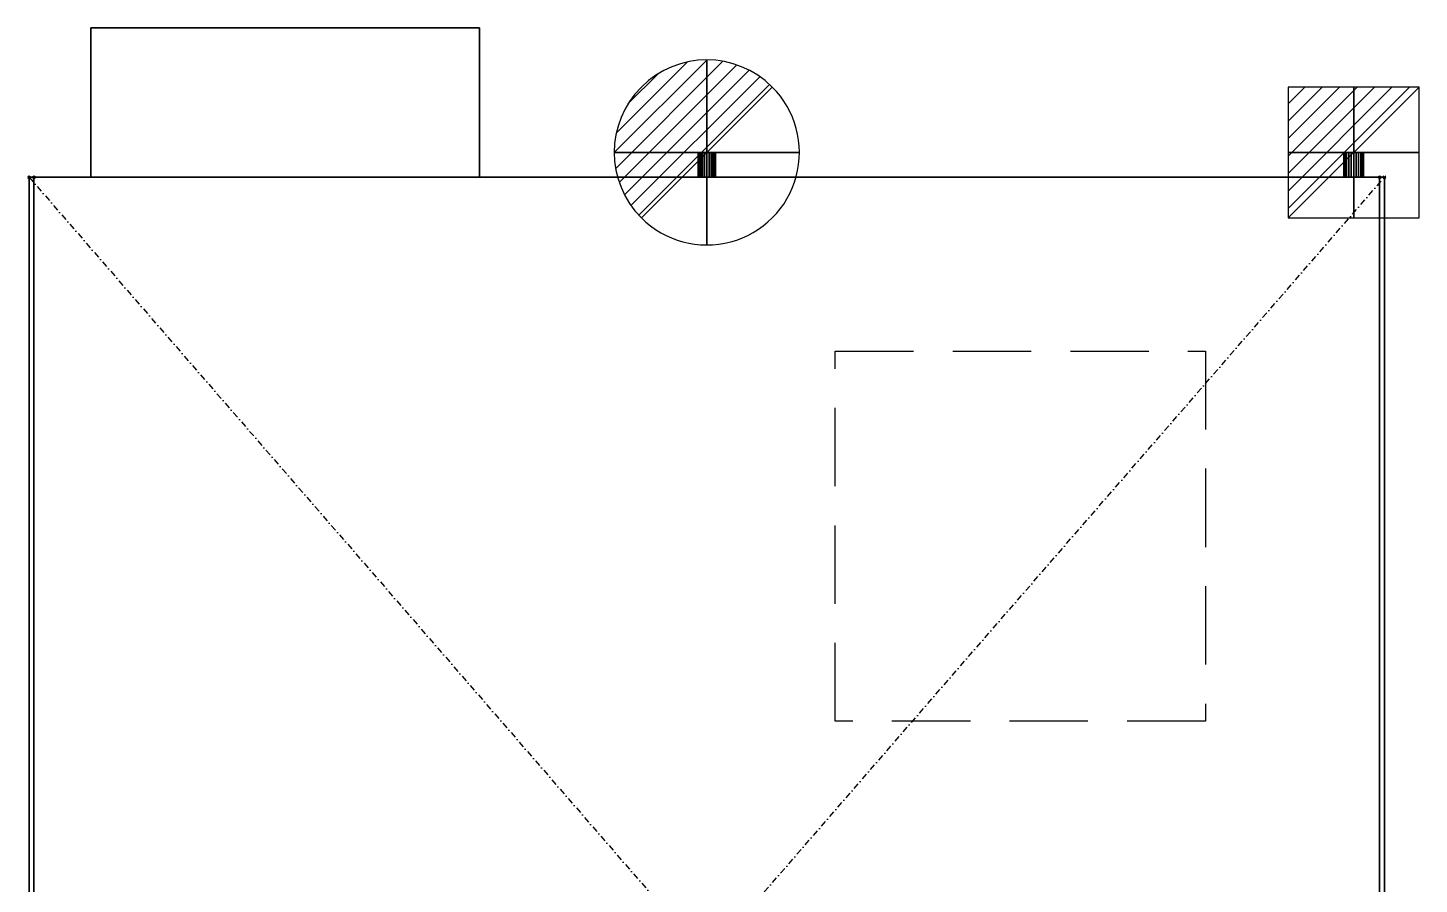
# Model space of a CAD drawing. Header units: millimetres. Extents: x -5 to 1122, y -1267 to 121.
# Drawn here: x -5 to 1122, y -573 to 121 of the extents above; entities that cross this region are included whole.
import ezdxf

# ---------------------------------------------------------------- set-up
doc = ezdxf.new("R2010")
doc.units = ezdxf.units.MM
doc.header["$PDMODE"] = 35
doc.linetypes.add('NASCOSTA', pattern=[9.525, 6.35, -3.175])
doc.linetypes.add('TRATTO-PUNTO', pattern=[1, 0.5, -0.25, 0, -0.25])
for name, color, linetype in [('PQ_200_2D', 1, 'Continuous'), ('PQ_200_3D', 1, 'Continuous'), ('PQ_204_2D', 7, 'Continuous'), ('PQ_CON_DRAIN_INT', 7, 'Continuous'), ('PQ_CON_ELECTRICITY_INT', 7, 'Continuous'), ('PQ_INS_3D', 3, 'Continuous')]:
    doc.layers.add(name, color=color, linetype=linetype)

# ---------------------------------------------------------------- blocks, each defined once
blk = doc.blocks.new('*X2')
at = {"color": 0}
for p, q in [((286.774344, 2204.447934), (296.618251, 2214.291842)), ((286.774344, 2205.862148), (295.204037, 2214.291842)), ((286.774344, 2207.276361), (293.789824, 2214.291842)), ((286.774344, 2208.690575), (292.37561, 2214.291842)), ((286.774344, 2210.104788), (290.961397, 2214.291842)), ((286.774344, 2211.519002), (289.547183, 2214.291842)), ((286.774344, 2212.933216), (288.13297, 2214.291842))]:
    blk.add_line(p, q, dxfattribs=at)
blk = doc.blocks.new('ELECTRICITY')
for p, q in [((2.121, 2.121), (-2.121, 2.121)), ((-2.121, 2.121), (-2.121, -2.121)), ((-2.121, -2.121), (2.121, 2.121)), ((2.121, -2.121), (2.121, 2.121)), ((-2.121, -2.121), (2.121, -2.121))]:
    blk.add_line(p, q)
at = {"extrusion": (-1, 0, 0)}
for p, q in [((0, -2.121, 2.121), (0, 2.121, 2.121)), ((0, 2.121, -2.121), (0, -2.121, -2.121)), ((0, 2.121, 2.121), (0, 2.121, -2.121)), ((0, 2.121, -2.121), (0, -2.121, 2.121)), ((0, -2.121, -2.121), (0, -2.121, 2.121))]:
    blk.add_line(p, q, dxfattribs=at)
at = {"extrusion": (0, -1, 0)}
for p, q in [((2.121, 0, 2.121), (-2.121, 0, 2.121)), ((-2.121, 0, -2.121), (2.121, 0, -2.121)), ((-2.121, 0, 2.121), (-2.121, 0, -2.121)), ((-2.121, 0, -2.121), (2.121, 0, 2.121)), ((2.121, 0, -2.121), (2.121, 0, 2.121))]:
    blk.add_line(p, q, dxfattribs=at)
at = {"xscale": 0.4000000000000909, "yscale": 0.4000000000000909, "zscale": 0.4000000000000909}
blk.add_blockref('*X2', (-116.831, -883.595), dxfattribs=at)
at = {"extrusion": (-1, 0, 0), "xscale": 0.3999999999999773, "yscale": 0.3999999999999773, "zscale": 0.3999999999999773}
blk.add_blockref('*X2', (-116.831, -883.595), dxfattribs=at)
at = {"extrusion": (0, -1, 0), "xscale": 0.4000000000000909, "yscale": 0.4000000000000909, "zscale": 0.4000000000000909}
blk.add_blockref('*X2', (-116.831, -883.595), dxfattribs=at)
blk = doc.blocks.new('*X3')
at = {"color": 0}
for p, q in [((313.99, 2209.04), (321.51, 2216.55)), ((314.11, 2207.74), (322.8, 2216.44)), ((314.16, 2210.62), (319.93, 2216.39)), ((314.4, 2206.62), (323.93, 2216.15)), ((314.82, 2205.62), (324.92, 2215.72)), ((315.1, 2212.98), (317.57, 2215.44)), ((315.35, 2204.74), (325.8, 2215.19)), ((315.99, 2203.96), (326.58, 2214.56))]:
    blk.add_line(p, q, dxfattribs=at)
blk = doc.blocks.new('drain')
blk.add_line((-2.121, -2.121), (2.121, 2.121))
at = {"extrusion": (-1, 0, 0)}
blk.add_line((0, 2.121, -2.121), (0, -2.121, 2.121), dxfattribs=at)
at = {"extrusion": (0, -1, 0)}
blk.add_line((-2.121, 0, -2.121), (2.121, 0, 2.121), dxfattribs=at)
at = {"extrusion": (-1, 0, 0)}
for start, end in [(45, 225), (225, 45)]:
    blk.add_arc((0, 0), 3, start, end, dxfattribs=at)
for start, end in [(45, 225), (225, 45)]:
    blk.add_arc((0, 0), 3, start, end)
at = {"extrusion": (0, -1, 0)}
for start, end in [(45, 225), (225, 45)]:
    blk.add_arc((0, 0), 3, start, end, dxfattribs=at)
at = {"xscale": 0.4000000000000909, "yscale": 0.4000000000000909, "zscale": 0.4000000000000909}
blk.add_blockref('*X3', (-128.597, -883.621), dxfattribs=at)
at = {"extrusion": (-1, 0, 0), "xscale": 0.3999999999999773, "yscale": 0.3999999999999773, "zscale": 0.3999999999999773}
blk.add_blockref('*X3', (-128.597, -883.621), dxfattribs=at)
at = {"extrusion": (0, -1, 0), "xscale": 0.4000000000000909, "yscale": 0.4000000000000909, "zscale": 0.4000000000000909}
blk.add_blockref('*X3', (-128.597, -883.621), dxfattribs=at)

msp = doc.modelspace()

# ---------------------------------------------------------------- linework, layer by layer
at = {"layer": 'PQ_200_2D', "linetype": 'TRATTO-PUNTO', "ltscale": 10}
for p, q in [((46, 121), (46, 0)), ((361, 121), (46, 121)), ((361, 0), (361, 121)), ((-4, 0), (1094, 0)), ((-4, -1266), (-4, 0)), ((1094, 0), (1094, -1266))]:
    msp.add_line(p, q, dxfattribs=at)
at = {"layer": 'PQ_200_2D', "color": 7, "linetype": 'NASCOSTA', "ltscale": 10}
for p, q in [((538, 20), (552, 20)), ((538, 20), (538, 0)), ((552, 20), (552, 0)), ((1077, 20), (1061, 20)), ((1061, 20), (1061, 0)), ((1077, 20), (1077, 0)), ((649, -141), (949, -141)), ((649, -441), (649, -141)), ((949, -141), (949, -441)), ((949, -441), (649, -441))]:
    msp.add_line(p, q, dxfattribs=at)
at = {"layer": 'PQ_204_2D', "linetype": 'TRATTO-PUNTO', "ltscale": 10}
for p, q in [((-4, 0), (1094, -1266)), ((-4, -1266), (1094, 0))]:
    msp.add_line(p, q, dxfattribs=at)
at = {"layer": 'PQ_INS_3D'}
for p in [(-4, 0), (0, 0), (1090, 0), (1094, 0)]:
    msp.add_point(p, dxfattribs=at)

# ---------------------------------------------------------------- block references
at = {"layer": 'PQ_CON_DRAIN_INT', "xscale": 25, "yscale": 25, "zscale": 25}
msp.add_blockref('drain', (545, 20), dxfattribs=at)
at = {"layer": 'PQ_CON_ELECTRICITY_INT', "xscale": 25, "yscale": 25, "zscale": 25}
msp.add_blockref('ELECTRICITY', (1069, 20), dxfattribs=at)

# ---------------------------------------------------------------- meshes
at = {"layer": 'PQ_200_3D'}
mesh = msp.add_polyface(dxfattribs=at)
corners = [(46, 121, 1729.9), (46, 0, 1729.9), (46, 0, 1995.9), (46, 121, 1874.9)]
mesh.append_faces([[corners[k] for k in face] for face in [(0, 1, 2, 3)]])
mesh = msp.add_polyface(dxfattribs=at)
corners = [(46, 121, 1729.9), (361, 121, 1729.9), (361, 0, 1729.9), (46, 0, 1729.9)]
mesh.append_faces([[corners[k] for k in face] for face in [(0, 1, 2, 3)]])
mesh = msp.add_polyface(dxfattribs=at)
corners = [(46, 121, 1874.9), (361, 121, 1874.9), (361, 121, 1729.9), (46, 121, 1729.9)]
mesh.append_faces([[corners[k] for k in face] for face in [(0, 1, 2, 3)]])
mesh = msp.add_polyface(dxfattribs=at)
corners = [(46, 0, 1995.9), (361, 0, 1995.9), (361, 121, 1874.9), (46, 121, 1874.9)]
mesh.append_faces([[corners[k] for k in face] for face in [(0, 1, 2, 3)]])
mesh = msp.add_polyface(dxfattribs=at)
corners = [(361, 0, 1995.9), (361, 0, 1729.9), (361, 121, 1729.9), (361, 121, 1874.9)]
mesh.append_faces([[corners[k] for k in face] for face in [(0, 1, 2, 3)]])
mesh = msp.add_polyface(dxfattribs=at)
corners = [(1077, 20, 2113), (1076.7, 20, 2110.9), (1075.9, 20, 2109), (1074.7, 20, 2107.3), (1073, 20, 2106.1), (1071.1, 20, 2105.3), (1069, 20, 2105), (1066.9, 20, 2105.3), (1065, 20, 2106.1), (1063.3, 20, 2107.3), (1062.1, 20, 2109), (1061.3, 20, 2110.9), (1061, 20, 2113), (1061.3, 20, 2115.1), (1062.1, 20, 2117), (1063.3, 20, 2118.7), (1065, 20, 2119.9), (1066.9, 20, 2120.7), (1069, 20, 2121), (1071.1, 20, 2120.7), (1073, 20, 2119.9), (1074.7, 20, 2118.7), (1075.9, 20, 2117), (1076.7, 20, 2115.1), (552, 20, 1746), (551.8, 20, 1744.2), (551.1, 20, 1742.5), (549.9, 20, 1741.1), (548.5, 20, 1739.9), (546.8, 20, 1739.2), (545, 20, 1739), (543.2, 20, 1739.2), (541.5, 20, 1739.9), (540.1, 20, 1741.1), (538.9, 20, 1742.5), (538.2, 20, 1744.2), (538, 20, 1746), (538.2, 20, 1747.8), (538.9, 20, 1749.5), (540.1, 20, 1750.9), (541.5, 20, 1752.1), (543.2, 20, 1752.8), (545, 20, 1753), (546.8, 20, 1752.8), (548.5, 20, 1752.1), (549.9, 20, 1750.9), (551.1, 20, 1749.5), (551.8, 20, 1747.8)]
mesh.append_faces([[corners[k] for k in face] for face in [(11, 9, 10), (4, 2, 3), (16, 14, 15), (0, 22, 23), (34, 31, 32, 33), (40, 38, 39)]], dxfattribs={"vtx0": -1})
mesh.append_faces([[corners[k] for k in face] for face in [(20, 14, 18, 19)]], dxfattribs={"vtx0": -1, "vtx1": -1})
mesh.append_faces([[corners[k] for k in face] for face in [(41, 36, 38, 40), (46, 34, 41)]], dxfattribs={"vtx0": -1, "vtx1": -1, "vtx2": -1})
mesh.append_faces([[corners[k] for k in face] for face in [(2, 11, 14, 22), (29, 31, 34, 46)]], dxfattribs={"vtx0": -1, "vtx1": -1, "vtx2": -1, "vtx3": -1})
mesh.append_faces([[corners[k] for k in face] for face in [(28, 29, 26, 27)]], dxfattribs={"vtx1": -1})
mesh.append_faces([[corners[k] for k in face] for face in [(8, 9, 11, 2)]], dxfattribs={"vtx1": -1, "vtx2": -1, "vtx3": -1})
mesh.append_faces([[corners[k] for k in face] for face in [(29, 30, 31), (44, 45, 46, 43), (36, 37, 38)]], dxfattribs={"vtx2": -1})
mesh.append_faces([[corners[k] for k in face] for face in [(6, 7, 8, 2), (4, 5, 6, 2), (0, 1, 2, 22), (16, 17, 18, 14), (20, 21, 22, 14), (34, 35, 36, 41), (24, 25, 26, 29), (41, 42, 43, 46), (46, 47, 24, 29)]], dxfattribs={"vtx2": -1, "vtx3": -1})
mesh.append_faces([[corners[k] for k in face] for face in [(11, 12, 13, 14)]], dxfattribs={"vtx3": -1})
mesh = msp.add_polyface(dxfattribs=at)
corners = [(538, 20, 1746), (538.2, 20, 1744.2), (538.9, 20, 1742.5), (540.1, 20, 1741.1), (541.5, 20, 1739.9), (543.2, 20, 1739.2), (545, 20, 1739), (546.8, 20, 1739.2), (548.5, 20, 1739.9), (549.9, 20, 1741.1), (551.1, 20, 1742.5), (551.8, 20, 1744.2), (552, 20, 1746), (552, 0, 1746), (551.8, 0, 1744.2), (551.1, 0, 1742.5), (549.9, 0, 1741.1), (548.5, 0, 1739.9), (546.8, 0, 1739.2), (545, 0, 1739), (543.2, 0, 1739.2), (541.5, 0, 1739.9), (540.1, 0, 1741.1), (538.9, 0, 1742.5), (538.2, 0, 1744.2), (538, 0, 1746)]
mesh.append_faces([[corners[k] for k in face] for face in [(13, 14, 11, 12), (0, 1, 24, 25)]], dxfattribs={"vtx1": -1})
mesh.append_faces([[corners[k] for k in face] for face in [(14, 15, 10, 11), (16, 17, 8, 9), (15, 16, 9, 10), (17, 18, 7, 8), (6, 7, 18, 19), (19, 20, 5, 6), (20, 21, 4, 5), (22, 23, 2, 3), (21, 22, 3, 4), (23, 24, 1, 2)]], dxfattribs={"vtx1": -1, "vtx3": -1})
mesh = msp.add_polyface(dxfattribs=at)
corners = [(552, 20, 1746), (551.8, 20, 1747.8), (551.1, 20, 1749.5), (549.9, 20, 1750.9), (548.5, 20, 1752.1), (546.8, 20, 1752.8), (545, 20, 1753), (543.2, 20, 1752.8), (541.5, 20, 1752.1), (540.1, 20, 1750.9), (538.9, 20, 1749.5), (538.2, 20, 1747.8), (538, 20, 1746), (538, 0, 1746), (538.2, 0, 1747.8), (538.9, 0, 1749.5), (540.1, 0, 1750.9), (541.5, 0, 1752.1), (543.2, 0, 1752.8), (545, 0, 1753), (546.8, 0, 1752.8), (548.5, 0, 1752.1), (549.9, 0, 1750.9), (551.1, 0, 1749.5), (551.8, 0, 1747.8), (552, 0, 1746)]
mesh.append_faces([[corners[k] for k in face] for face in [(13, 14, 11, 12), (0, 1, 24, 25)]], dxfattribs={"vtx1": -1})
mesh.append_faces([[corners[k] for k in face] for face in [(14, 15, 10, 11), (16, 17, 8, 9), (15, 16, 9, 10), (17, 18, 7, 8), (6, 7, 18, 19), (19, 20, 5, 6), (20, 21, 4, 5), (22, 23, 2, 3), (21, 22, 3, 4), (23, 24, 1, 2)]], dxfattribs={"vtx1": -1, "vtx3": -1})
mesh = msp.add_polyface(dxfattribs=at)
corners = [(1061, 20, 2113), (1061.3, 20, 2110.9), (1062.1, 20, 2109), (1063.3, 20, 2107.3), (1065, 20, 2106.1), (1066.9, 20, 2105.3), (1069, 20, 2105), (1071.1, 20, 2105.3), (1073, 20, 2106.1), (1074.7, 20, 2107.3), (1075.9, 20, 2109), (1076.7, 20, 2110.9), (1077, 20, 2113), (1077, 0, 2113), (1076.7, 0, 2110.9), (1075.9, 0, 2109), (1074.7, 0, 2107.3), (1073, 0, 2106.1), (1071.1, 0, 2105.3), (1069, 0, 2105), (1066.9, 0, 2105.3), (1065, 0, 2106.1), (1063.3, 0, 2107.3), (1062.1, 0, 2109), (1061.3, 0, 2110.9), (1061, 0, 2113)]
mesh.append_faces([[corners[k] for k in face] for face in [(13, 14, 11, 12), (0, 1, 24, 25)]], dxfattribs={"vtx1": -1})
mesh.append_faces([[corners[k] for k in face] for face in [(14, 15, 10, 11), (16, 17, 8, 9), (15, 16, 9, 10), (17, 18, 7, 8), (6, 7, 18, 19), (19, 20, 5, 6), (20, 21, 4, 5), (22, 23, 2, 3), (21, 22, 3, 4), (23, 24, 1, 2)]], dxfattribs={"vtx1": -1, "vtx3": -1})
mesh = msp.add_polyface(dxfattribs=at)
corners = [(1077, 20, 2113), (1076.7, 20, 2115.1), (1075.9, 20, 2117), (1074.7, 20, 2118.7), (1073, 20, 2119.9), (1071.1, 20, 2120.7), (1069, 20, 2121), (1066.9, 20, 2120.7), (1065, 20, 2119.9), (1063.3, 20, 2118.7), (1062.1, 20, 2117), (1061.3, 20, 2115.1), (1061, 20, 2113), (1061, 0, 2113), (1061.3, 0, 2115.1), (1062.1, 0, 2117), (1063.3, 0, 2118.7), (1065, 0, 2119.9), (1066.9, 0, 2120.7), (1069, 0, 2121), (1071.1, 0, 2120.7), (1073, 0, 2119.9), (1074.7, 0, 2118.7), (1075.9, 0, 2117), (1076.7, 0, 2115.1), (1077, 0, 2113)]
mesh.append_faces([[corners[k] for k in face] for face in [(13, 14, 11, 12), (0, 1, 24, 25)]], dxfattribs={"vtx1": -1})
mesh.append_faces([[corners[k] for k in face] for face in [(14, 15, 10, 11), (16, 17, 8, 9), (15, 16, 9, 10), (17, 18, 7, 8), (6, 7, 18, 19), (19, 20, 5, 6), (20, 21, 4, 5), (22, 23, 2, 3), (21, 22, 3, 4), (23, 24, 1, 2)]], dxfattribs={"vtx1": -1, "vtx3": -1})
mesh = msp.add_polyface(dxfattribs=at)
corners = [(-4, -906, 1934), (-4, -1266, 2057.9), (-4, -1266, 2178), (-4, 0, 2178), (-4, 0, 1707), (-4, -906, 1707)]
mesh.append_faces([[corners[k] for k in face] for face in [(0, 4, 5)]], dxfattribs={"vtx0": -1})
mesh.append_faces([[corners[k] for k in face] for face in [(3, 4, 0, 2)]], dxfattribs={"vtx1": -1, "vtx2": -1})
mesh.append_faces([[corners[k] for k in face] for face in [(0, 1, 2)]], dxfattribs={"vtx2": -1})
mesh = msp.add_polyface(dxfattribs=at)
corners = [(0, 0, 1707), (0, -906, 1707), (-4, -906, 1707), (-4, 0, 1707)]
mesh.append_faces([[corners[k] for k in face] for face in [(0, 1, 2, 3)]])
mesh = msp.add_polyface(dxfattribs=at)
corners = [(-4, -1266, 2178), (1094, -1266, 2178), (1094, 0, 2178), (-4, 0, 2178)]
mesh.append_faces([[corners[k] for k in face] for face in [(0, 1, 2, 3)]])
mesh = msp.add_polyface(dxfattribs=at)
corners = [(-4, 0, 2178), (1094, 0, 2178), (1094, 0, 1707), (1090, 0, 1707), (1090, 0, 1728), (0, 0, 1728), (0, 0, 1707), (-4, 0, 1707), (1061, 0, 2113), (1061.3, 0, 2110.9), (1062.1, 0, 2109), (1063.3, 0, 2107.3), (1065, 0, 2106.1), (1066.9, 0, 2105.3), (1069, 0, 2105), (1071.1, 0, 2105.3), (1073, 0, 2106.1), (1074.7, 0, 2107.3), (1075.9, 0, 2109), (1076.7, 0, 2110.9), (1077, 0, 2113), (1076.7, 0, 2115.1), (1075.9, 0, 2117), (1074.7, 0, 2118.7), (1073, 0, 2119.9), (1071.1, 0, 2120.7), (1069, 0, 2121), (1066.9, 0, 2120.7), (1065, 0, 2119.9), (1063.3, 0, 2118.7), (1062.1, 0, 2117), (1061.3, 0, 2115.1), (538, 0, 1746), (538.2, 0, 1744.2), (538.9, 0, 1742.5), (540.1, 0, 1741.1), (541.5, 0, 1739.9), (543.2, 0, 1739.2), (545, 0, 1739), (546.8, 0, 1739.2), (548.5, 0, 1739.9), (549.9, 0, 1741.1), (551.1, 0, 1742.5), (551.8, 0, 1744.2), (552, 0, 1746), (551.8, 0, 1747.8), (551.1, 0, 1749.5), (549.9, 0, 1750.9), (548.5, 0, 1752.1), (546.8, 0, 1752.8), (545, 0, 1753), (543.2, 0, 1752.8), (541.5, 0, 1752.1), (540.1, 0, 1750.9), (538.9, 0, 1749.5), (538.2, 0, 1747.8), (46, 0, 1995.9), (46, 0, 1729.9), (361, 0, 1729.9), (361, 0, 1995.9)]
mesh.append_faces([[corners[k] for k in face] for face in [(15, 4, 14), (17, 4, 16), (19, 4, 18), (14, 4, 13), (44, 4, 43), (22, 1, 21), (29, 1, 28), (42, 4, 41), (37, 58, 36), (40, 4, 39), (36, 58, 35), (32, 58, 55), (55, 58, 54), (52, 59, 51)]], dxfattribs={"vtx0": -1, "vtx1": -1})
mesh.append_faces([[corners[k] for k in face] for face in [(4, 46, 11, 12)]], dxfattribs={"vtx0": -1, "vtx1": -1, "vtx3": -1})
mesh.append_faces([[corners[k] for k in face] for face in [(4, 12, 13), (47, 9, 10), (48, 8, 9, 47), (1, 22, 23), (1, 24, 25), (59, 31, 8), (59, 30, 31), (4, 44, 45), (4, 40, 41), (5, 57, 58, 4), (58, 33, 34)]], dxfattribs={"vtx0": -1, "vtx2": -1})
mesh.append_faces([[corners[k] for k in face] for face in [(1, 29, 30, 59)]], dxfattribs={"vtx0": -1, "vtx2": -1, "vtx3": -1})
mesh.append_faces([[corners[k] for k in face] for face in [(17, 18, 4), (15, 16, 4), (42, 43, 4), (20, 21, 1), (23, 24, 1), (25, 26, 1), (27, 28, 1), (26, 27, 1), (37, 38, 58), (34, 35, 58), (32, 33, 58), (45, 46, 4), (50, 51, 59), (49, 50, 59), (52, 53, 59)]], dxfattribs={"vtx1": -1, "vtx2": -1})
mesh.append_faces([[corners[k] for k in face] for face in [(19, 20, 1, 4), (38, 39, 4, 58), (56, 57, 5, 0), (48, 49, 59, 8)]], dxfattribs={"vtx1": -1, "vtx2": -1, "vtx3": -1})
mesh.append_faces([[corners[k] for k in face] for face in [(10, 11, 46, 47), (53, 54, 58, 59), (59, 56, 0, 1)]], dxfattribs={"vtx1": -1, "vtx3": -1})
mesh.append_faces([[corners[k] for k in face] for face in [(2, 3, 4, 1)]], dxfattribs={"vtx2": -1})
mesh.append_faces([[corners[k] for k in face] for face in [(5, 6, 7, 0)]], dxfattribs={"vtx3": -1})
mesh = msp.add_polyface(dxfattribs=at)
corners = [(0, 0, 1728), (0, -906, 1728), (0, -906, 1707), (0, 0, 1707)]
mesh.append_faces([[corners[k] for k in face] for face in [(0, 1, 2, 3)]])
mesh = msp.add_polyface(dxfattribs=at)
corners = [(0, -906, 1728), (0, 0, 1728), (1090, 0, 1728), (1090, -906, 1728)]
mesh.append_faces([[corners[k] for k in face] for face in [(0, 1, 2, 3)]])
mesh = msp.add_polyface(dxfattribs=at)
corners = [(1090, 0, 1707), (1090, -906, 1707), (1090, -906, 1728), (1090, 0, 1728)]
mesh.append_faces([[corners[k] for k in face] for face in [(0, 1, 2, 3)]])
mesh = msp.add_polyface(dxfattribs=at)
corners = [(1094, 0, 1707), (1094, -906, 1707), (1090, -906, 1707), (1090, 0, 1707)]
mesh.append_faces([[corners[k] for k in face] for face in [(0, 1, 2, 3)]])
mesh = msp.add_polyface(dxfattribs=at)
corners = [(1094, 0, 2178), (1094, -1266, 2178), (1094, -1266, 2057.9), (1094, -906, 1934), (1094, -906, 1707), (1094, 0, 1707)]
mesh.append_faces([[corners[k] for k in face] for face in [(5, 3, 4)]], dxfattribs={"vtx0": -1})
mesh.append_faces([[corners[k] for k in face] for face in [(3, 5, 0, 1)]], dxfattribs={"vtx0": -1, "vtx3": -1})
mesh.append_faces([[corners[k] for k in face] for face in [(2, 3, 1)]], dxfattribs={"vtx1": -1})

doc.saveas('drawing.dxf')
